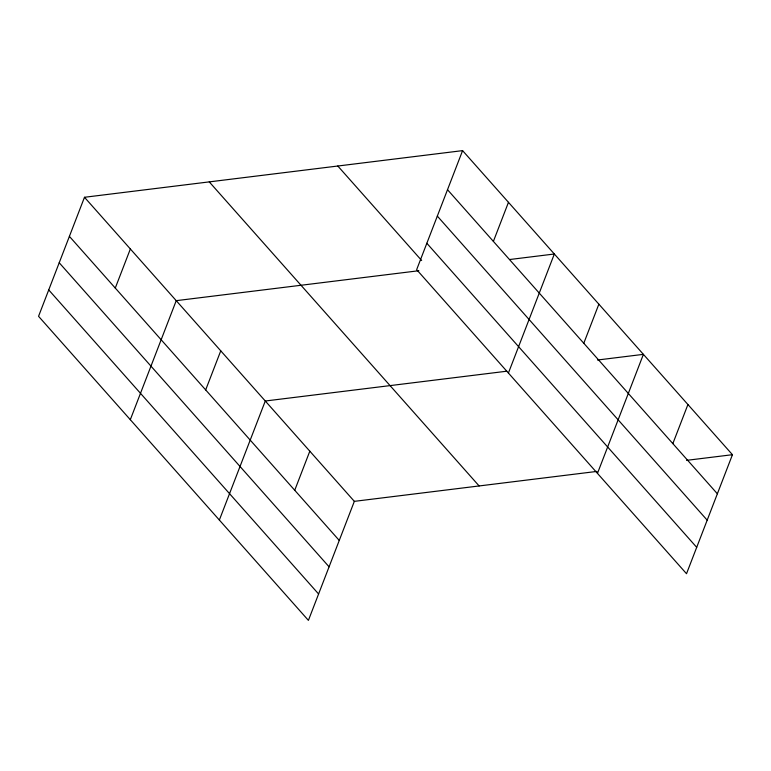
<?xml version="1.0" encoding="UTF-8"?>
<svg xmlns="http://www.w3.org/2000/svg" width="771" height="771" viewBox="0 0 771 771"><rect width="100%" height="100%" fill="white"/><g stroke="black" fill="none" stroke-linecap="round" stroke-linejoin="round"><path stroke-width="1.16" d="M462.59 150.624L416.658 269.648L686.518 573.72L732.45 454.697L462.59 150.624L84.482 197.28L38.55 316.303L308.41 620.376L354.342 501.352L596.966 471.409M115.274 288.055L130.357 248.966M130.309 419.694L176.231 300.661L418.855 270.727M205.674 389.924L220.757 350.834M219.359 520.039L265.291 401.007L506.72 371.217M294.734 490.269L309.817 451.18M493.382 241.4L508.465 202.31M508.407 373.039L554.339 254.006L509.612 259.528M583.782 343.268L598.865 304.179M597.467 473.375L643.399 354.352L597.486 360.018M672.842 443.604L687.925 404.524M686.547 460.354L732.45 454.697M447.508 189.705L717.367 493.777M437.321 216.092L707.19 520.165M426.835 243.27L696.705 547.343M337.814 166.016L421.65 260.492M209.259 181.879L479.119 485.952M84.482 197.28L354.342 501.352M69.4 236.369L339.259 540.432M59.213 262.747L329.082 566.82M48.727 289.925L318.596 593.998"/></g></svg>
